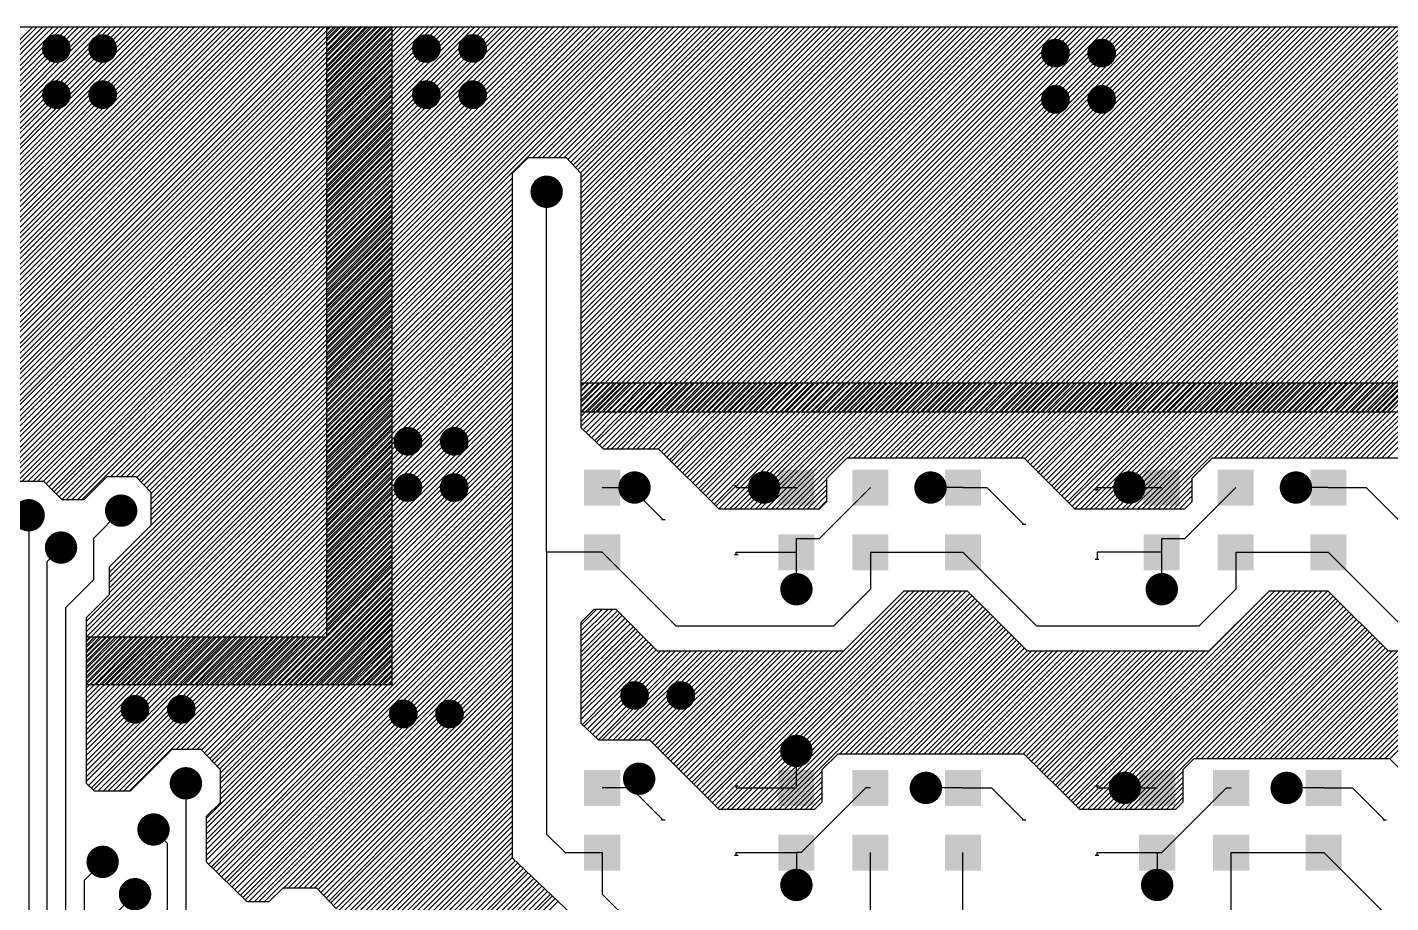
# Model space of a CAD drawing. Extents: x 295 to 953, y 10 to 290.
# Drawn here: x 687.5 to 749.3, y 204.9 to 244.6 of the extents above; entities that cross this region are included whole.
import ezdxf

# ---------------------------------------------------------------- set-up
doc = ezdxf.new("R2010")
doc.units = 0
doc.header["$LTSCALE"] = 5
doc.header["$MEASUREMENT"] = 0
doc.layers.get('0').update_dxf_attribs({"linetype": 'CONTINUOUS', "lineweight": 25})
doc.layers.add('ART01_PHO', color=7, linetype='CONTINUOUS')

msp = doc.modelspace()

# ---------------------------------------------------------------- linework, layer by layer
for points, const_width in [([(688.509, 243.629, 1), (689.159, 243.629, 1)], 0.65), ([(690.605, 243.629, 1), (691.254, 243.629, 1)], 0.65), ([(705.273, 243.629, 1), (705.923, 243.629, 1)], 0.65), ([(707.369, 243.629, 1), (708.018, 243.629, 1)], 0.65), ([(733.772, 243.42, 1), (734.421, 243.42, 1)], 0.65), ([(735.867, 243.42, 1), (736.517, 243.42, 1)], 0.65), ([(688.509, 241.534, 1), (689.159, 241.534, 1)], 0.65), ([(690.605, 241.534, 1), (691.254, 241.534, 1)], 0.65), ([(705.273, 241.534, 1), (705.923, 241.534, 1)], 0.65), ([(707.369, 241.534, 1), (708.018, 241.534, 1)], 0.65), ([(733.772, 241.324, 1), (734.421, 241.324, 1)], 0.65), ([(735.867, 241.324, 1), (736.517, 241.324, 1)], 0.65), ([(710.679, 237.133, 1), (711.413, 237.133, 1)], 0.733), ([(704.435, 225.818, 1), (705.084, 225.818, 1)], 0.65), ([(706.53, 225.818, 1), (707.18, 225.818, 1)], 0.65), ([(704.435, 223.722, 1), (705.084, 223.722, 1)], 0.65), ([(706.53, 223.722, 1), (707.18, 223.722, 1)], 0.65), ([(714.661, 223.722, 1), (715.394, 223.722, 1)], 0.733), ([(720.528, 223.722, 1), (721.262, 223.722, 1)], 0.733), ([(728.072, 223.722, 1), (728.805, 223.722, 1)], 0.733), ([(737.083, 223.722, 1), (737.816, 223.722, 1)], 0.733), ([(744.626, 223.722, 1), (745.36, 223.722, 1)], 0.733), ([(687.21, 222.465, 1), (687.943, 222.465, 1)], 0.733), ([(691.401, 222.674, 1), (692.134, 222.674, 1)], 0.733), ([(688.677, 220.998, 1), (689.41, 220.998, 1)], 0.733), ([(721.995, 219.112, 1), (722.729, 219.112, 1)], 0.733), ([(738.55, 219.112, 1), (739.283, 219.112, 1)], 0.733), ([(714.703, 214.292, 1), (715.352, 214.292, 1)], 0.65), ([(716.798, 214.292, 1), (717.448, 214.292, 1)], 0.65), ([(692.071, 213.664, 1), (692.721, 213.664, 1)], 0.65), ([(694.167, 213.664, 1), (694.816, 213.664, 1)], 0.65), ([(704.225, 213.454, 1), (704.875, 213.454, 1)], 0.65), ([(706.321, 213.454, 1), (706.97, 213.454, 1)], 0.65), ([(721.995, 211.778, 1), (722.729, 211.778, 1)], 0.733), ([(694.334, 210.311, 1), (695.068, 210.311, 1)], 0.733), ([(714.87, 210.52, 1), (715.604, 210.52, 1)], 0.733), ([(727.862, 210.101, 1), (728.596, 210.101, 1)], 0.733), ([(736.873, 210.101, 1), (737.607, 210.101, 1)], 0.733), ([(744.207, 210.101, 1), (744.941, 210.101, 1)], 0.733), ([(692.868, 208.215, 1), (693.601, 208.215, 1)], 0.733), ([(690.563, 206.749, 1), (691.296, 206.749, 1)], 0.733), ([(721.995, 205.701, 1), (722.729, 205.701, 1)], 0.733), ([(738.34, 205.701, 1), (739.073, 205.701, 1)], 0.733), ([(692.029, 205.282, 1), (692.763, 205.282, 1)], 0.733)]:
    msp.add_lwpolyline(points, format="xyb", close=True, dxfattribs=dict(const_width=const_width))
for points in [[(714.378, 224.539), (714.378, 222.905), (712.743, 224.539), (712.743, 222.905)], [(723.179, 224.539), (723.179, 222.905), (721.545, 224.539), (721.545, 222.905)], [(726.532, 224.539), (726.532, 222.905), (724.897, 224.539), (724.897, 222.905)], [(730.723, 224.539), (730.723, 222.905), (729.088, 224.539), (729.088, 222.905)], [(739.733, 224.539), (739.733, 222.905), (738.099, 224.539), (738.099, 222.905)], [(743.086, 224.539), (743.086, 222.905), (741.452, 224.539), (741.452, 222.905)], [(747.277, 224.539), (747.277, 222.905), (745.643, 224.539), (745.643, 222.905)], [(714.378, 221.606), (714.378, 219.971), (712.743, 221.606), (712.743, 219.971)], [(723.179, 221.606), (723.179, 219.971), (721.545, 221.606), (721.545, 219.971)], [(726.532, 221.606), (726.532, 219.971), (724.897, 221.606), (724.897, 219.971)], [(730.723, 221.606), (730.723, 219.971), (729.088, 221.606), (729.088, 219.971)], [(739.733, 221.606), (739.733, 219.971), (738.099, 221.606), (738.099, 219.971)], [(743.086, 221.606), (743.086, 219.971), (741.452, 221.606), (741.452, 219.971)], [(747.277, 221.606), (747.277, 219.971), (745.643, 221.606), (745.643, 219.971)], [(714.378, 210.919), (714.378, 209.284), (712.743, 210.919), (712.743, 209.284)], [(723.179, 210.919), (723.179, 209.284), (721.545, 210.919), (721.545, 209.284)], [(726.532, 210.919), (726.532, 209.284), (724.897, 210.919), (724.897, 209.284)], [(730.723, 210.919), (730.723, 209.284), (729.088, 210.919), (729.088, 209.284)], [(739.524, 210.919), (739.524, 209.284), (737.889, 210.919), (737.889, 209.284)], [(742.877, 210.919), (742.877, 209.284), (741.242, 210.919), (741.242, 209.284)], [(747.068, 210.919), (747.068, 209.284), (745.433, 210.919), (745.433, 209.284)], [(714.378, 207.985), (714.378, 206.35), (712.743, 207.985), (712.743, 206.35)], [(723.179, 207.985), (723.179, 206.35), (721.545, 207.985), (721.545, 206.35)], [(726.532, 207.985), (726.532, 206.35), (724.897, 207.985), (724.897, 206.35)], [(730.723, 207.985), (730.723, 206.35), (729.088, 207.985), (729.088, 206.35)], [(739.524, 207.985), (739.524, 206.35), (737.889, 207.985), (737.889, 206.35)], [(742.877, 207.985), (742.877, 206.35), (741.242, 207.985), (741.242, 206.35)], [(747.068, 207.985), (747.068, 206.35), (745.433, 207.985), (745.433, 206.35)]]:
    msp.add_solid(points)
at = {"layer": 'ART01_PHO', "color": 7}
for p, q in [((663.562, 220.453), (687.744, 244.593)), ((663.562, 220.202), (687.954, 244.593)), ((663.562, 219.95), (688.205, 244.593)), ((704.047, 244.593), (667.753, 244.593)), ((677.686, 233.864), (688.415, 244.593)), ((677.937, 233.864), (688.666, 244.593)), ((678.189, 233.864), (688.918, 244.593)), ((678.398, 233.864), (689.127, 244.593)), ((678.65, 233.864), (689.379, 244.593)), ((678.901, 233.864), (689.63, 244.593)), ((679.111, 233.864), (689.84, 244.593)), ((679.278, 231.392), (692.48, 244.593)), ((679.278, 231.182), (692.69, 244.593)), ((679.278, 230.931), (692.941, 244.593)), ((679.278, 230.679), (693.192, 244.593)), ((679.278, 230.47), (693.402, 244.593)), ((679.278, 230.218), (693.653, 244.593)), ((679.278, 230.009), (693.905, 244.593)), ((679.278, 229.757), (694.114, 244.593)), ((679.278, 229.506), (694.366, 244.593)), ((679.278, 229.296), (694.617, 244.593)), ((679.278, 229.045), (694.827, 244.593)), ((679.278, 228.793), (695.078, 244.593)), ((679.278, 228.584), (695.33, 244.593)), ((679.278, 228.332), (695.539, 244.593)), ((679.278, 228.081), (695.791, 244.593)), ((679.278, 227.871), (696, 244.593)), ((679.278, 227.62), (696.252, 244.593)), ((679.278, 227.368), (696.503, 244.593)), ((679.278, 227.159), (696.713, 244.593)), ((679.278, 226.907), (696.964, 244.593)), ((679.278, 226.656), (697.216, 244.593)), ((679.278, 226.446), (697.425, 244.593)), ((679.278, 226.195), (697.677, 244.593)), ((679.278, 225.943), (697.928, 244.593)), ((679.278, 225.734), (698.138, 244.593)), ((679.278, 225.482), (698.389, 244.593)), ((679.278, 225.231), (698.641, 244.593)), ((679.278, 225.021), (698.85, 244.593)), ((679.278, 224.77), (699.102, 244.593)), ((679.278, 224.518), (699.353, 244.593)), ((679.278, 224.309), (699.563, 244.593)), ((679.278, 224.057), (699.814, 244.593)), ((679.32, 233.78), (690.091, 244.593)), ((679.362, 223.89), (700.066, 244.593)), ((679.446, 233.655), (690.343, 244.593)), ((679.488, 223.764), (700.275, 244.593)), ((679.53, 233.571), (690.552, 244.593)), ((679.614, 223.638), (700.527, 244.593)), ((679.656, 233.445), (690.804, 244.593)), ((679.697, 233.236), (691.055, 244.593)), ((679.697, 233.026), (691.265, 244.593)), ((679.697, 232.775), (691.516, 244.593)), ((679.697, 232.523), (691.768, 244.593)), ((679.697, 232.314), (691.977, 244.593)), ((679.697, 232.062), (692.229, 244.593)), ((679.697, 223.513), (700.778, 244.593)), ((679.823, 223.429), (700.988, 244.593)), ((679.949, 223.303), (701.239, 244.593)), ((680.075, 223.177), (701.491, 244.593)), ((680.284, 223.177), (701.7, 244.593)), ((680.536, 223.177), (701.952, 244.593)), ((680.787, 223.177), (702.203, 244.593)), ((680.997, 223.177), (702.413, 244.593)), ((681.206, 223.093), (702.664, 244.593)), ((681.29, 223.01), (702.916, 244.593)), ((681.416, 222.884), (703.125, 244.593)), ((681.541, 222.758), (703.377, 244.593)), ((681.667, 222.632), (703.628, 244.593)), ((681.793, 222.507), (703.838, 244.593)), ((681.919, 222.381), (704.047, 244.551)), ((682.002, 222.297), (704.047, 244.342)), ((682.002, 222.046), (704.047, 244.09)), ((701.072, 244.509), (701.155, 244.593)), ((701.072, 244.258), (701.407, 244.593)), ((701.072, 244.048), (701.616, 244.593)), ((701.072, 243.797), (701.868, 244.593)), ((701.072, 243.546), (702.119, 244.593)), ((701.072, 243.336), (702.329, 244.593)), ((701.072, 243.085), (702.58, 244.593)), ((701.072, 242.833), (702.832, 244.593)), ((701.072, 242.624), (703.041, 244.593)), ((701.072, 242.372), (703.293, 244.593)), ((701.072, 242.121), (703.544, 244.593)), ((701.072, 241.911), (703.754, 244.593)), ((701.072, 241.66), (704.005, 244.593)), ((701.072, 241.45), (704.257, 244.593)), ((701.072, 241.199), (704.466, 244.593)), ((701.072, 240.947), (704.718, 244.593)), ((701.072, 240.738), (704.969, 244.593)), ((701.072, 240.486), (705.179, 244.593)), ((701.072, 240.235), (705.43, 244.593)), ((701.072, 240.025), (705.682, 244.593)), ((701.072, 239.774), (705.891, 244.593)), ((701.072, 239.522), (706.143, 244.593)), ((701.072, 239.313), (706.394, 244.593)), ((701.072, 239.061), (706.604, 244.593)), ((701.072, 238.81), (706.855, 244.593)), ((701.072, 238.6), (707.065, 244.593)), ((701.072, 238.349), (707.316, 244.593)), ((701.072, 238.097), (707.568, 244.593)), ((701.072, 237.888), (707.777, 244.593)), ((701.072, 237.636), (708.029, 244.593)), ((701.072, 237.385), (708.28, 244.593)), ((701.072, 237.175), (708.49, 244.593)), ((701.072, 236.924), (708.741, 244.593)), ((701.072, 236.672), (708.993, 244.593)), ((701.072, 236.463), (709.202, 244.593)), ((701.072, 236.211), (709.454, 244.593)), ((701.072, 235.96), (709.705, 244.593)), ((701.072, 235.75), (709.915, 244.593)), ((701.072, 235.499), (710.166, 244.593)), ((701.072, 235.247), (710.417, 244.593)), ((701.072, 235.038), (710.627, 244.593)), ((701.072, 234.786), (710.878, 244.593)), ((701.072, 234.535), (711.13, 244.593)), ((701.072, 234.325), (711.339, 244.593)), ((701.072, 234.074), (711.591, 244.593)), ((701.072, 233.822), (711.842, 244.593)), ((701.072, 233.613), (712.052, 244.593)), ((701.072, 233.361), (712.303, 244.593)), ((701.072, 233.152), (712.555, 244.593)), ((701.072, 232.9), (712.764, 244.593)), ((701.072, 232.649), (713.016, 244.593)), ((701.072, 232.439), (713.267, 244.593)), ((701.072, 232.188), (713.477, 244.593)), ((701.072, 231.936), (713.728, 244.593)), ((701.072, 231.727), (713.98, 244.593)), ((701.072, 231.475), (714.189, 244.593)), ((701.072, 231.224), (714.441, 244.593)), ((701.072, 231.014), (714.65, 244.593)), ((701.072, 230.763), (714.902, 244.593)), ((701.072, 230.512), (715.153, 244.593)), ((701.072, 230.302), (715.363, 244.593)), ((701.072, 230.051), (715.614, 244.593)), ((701.072, 229.799), (715.866, 244.593)), ((701.072, 229.589), (716.075, 244.593)), ((838.872, 244.593), (701.072, 244.593)), ((701.072, 244.593), (701.072, 216.933)), ((704.047, 214.795), (704.047, 244.593)), ((710.417, 238.684), (716.327, 244.593)), ((710.669, 238.684), (716.578, 244.593)), ((710.878, 238.684), (716.788, 244.593)), ((711.13, 238.684), (717.039, 244.593)), ((711.381, 238.684), (717.291, 244.593)), ((711.591, 238.684), (717.5, 244.593)), ((711.842, 238.684), (717.752, 244.593)), ((712.01, 238.6), (718.003, 244.593)), ((712.136, 238.474), (718.213, 244.593)), ((712.261, 238.349), (718.464, 244.593)), ((712.345, 238.223), (718.716, 244.593)), ((712.471, 238.139), (718.925, 244.593)), ((712.597, 238.013), (719.177, 244.593)), ((712.597, 237.762), (719.428, 244.593)), ((712.597, 237.552), (719.638, 244.593)), ((712.597, 237.301), (719.889, 244.593)), ((712.597, 237.049), (720.141, 244.593)), ((712.597, 236.84), (720.35, 244.593)), ((712.597, 236.588), (720.602, 244.593)), ((712.597, 236.379), (720.853, 244.593)), ((712.597, 236.127), (721.063, 244.593)), ((712.597, 235.876), (721.314, 244.593)), ((712.597, 235.666), (721.566, 244.593)), ((712.597, 235.415), (721.775, 244.593)), ((712.597, 235.164), (722.027, 244.593)), ((712.597, 234.954), (722.278, 244.593)), ((712.597, 234.703), (722.488, 244.593)), ((712.597, 234.451), (722.739, 244.593)), ((712.597, 234.242), (722.949, 244.593)), ((712.597, 233.99), (723.2, 244.593)), ((712.597, 233.739), (723.451, 244.593)), ((712.597, 233.529), (723.661, 244.593)), ((712.597, 233.278), (723.912, 244.593)), ((712.597, 233.026), (724.164, 244.593)), ((712.597, 232.817), (724.373, 244.593)), ((712.597, 232.565), (724.625, 244.593)), ((712.597, 232.314), (724.876, 244.593)), ((712.597, 232.104), (725.086, 244.593)), ((712.597, 231.853), (725.337, 244.593)), ((712.597, 231.601), (725.589, 244.593)), ((712.597, 231.392), (725.798, 244.593)), ((712.597, 231.14), (726.05, 244.593)), ((712.597, 230.889), (726.301, 244.593)), ((712.597, 230.679), (726.511, 244.593)), ((712.597, 230.428), (726.762, 244.593)), ((712.597, 230.176), (727.014, 244.593)), ((712.597, 229.967), (727.223, 244.593)), ((712.597, 229.715), (727.475, 244.593)), ((712.597, 229.464), (727.726, 244.593)), ((712.597, 229.254), (727.936, 244.593)), ((712.597, 229.003), (728.187, 244.593)), ((712.597, 228.793), (728.439, 244.593)), ((712.597, 228.542), (728.648, 244.593)), ((712.597, 228.29), (728.9, 244.593)), ((712.597, 228.081), (729.151, 244.593)), ((712.597, 227.829), (729.361, 244.593)), ((712.597, 227.578), (729.612, 244.593)), ((712.597, 227.368), (729.864, 244.593)), ((712.639, 227.159), (730.073, 244.593)), ((712.89, 227.159), (730.325, 244.593)), ((713.142, 227.159), (730.576, 244.593)), ((713.351, 227.159), (730.786, 244.593)), ((713.603, 227.159), (731.037, 244.593)), ((713.812, 227.159), (731.247, 244.593)), ((714.064, 227.159), (731.498, 244.593)), ((714.315, 227.159), (731.75, 244.593)), ((714.525, 227.159), (731.959, 244.593)), ((714.776, 227.159), (732.211, 244.593)), ((715.028, 227.159), (732.462, 244.593)), ((715.237, 227.159), (732.672, 244.593)), ((715.489, 227.159), (732.923, 244.593)), ((715.74, 227.159), (733.175, 244.593)), ((715.95, 227.159), (733.384, 244.593)), ((716.201, 227.159), (733.636, 244.593)), ((716.452, 227.159), (733.887, 244.593)), ((716.662, 227.159), (734.097, 244.593)), ((716.914, 227.159), (734.348, 244.593)), ((717.165, 227.159), (734.6, 244.593)), ((717.375, 227.159), (734.809, 244.593)), ((717.626, 227.159), (735.061, 244.593)), ((717.877, 227.159), (735.312, 244.593)), ((718.087, 227.159), (735.522, 244.593)), ((718.338, 227.159), (735.773, 244.593)), ((718.59, 227.159), (736.024, 244.593)), ((718.799, 227.159), (736.234, 244.593)), ((719.051, 227.159), (736.485, 244.593)), ((719.302, 227.159), (736.737, 244.593)), ((719.512, 227.159), (736.946, 244.593)), ((719.763, 227.159), (737.198, 244.593)), ((720.015, 227.159), (737.449, 244.593)), ((720.224, 227.159), (737.659, 244.593)), ((720.476, 227.159), (737.91, 244.593)), ((720.727, 227.159), (738.162, 244.593)), ((720.937, 227.159), (738.371, 244.593)), ((721.188, 227.159), (738.623, 244.593)), ((721.398, 227.159), (738.832, 244.593)), ((721.649, 227.159), (739.084, 244.593)), ((721.901, 227.159), (739.335, 244.593)), ((722.11, 227.159), (739.545, 244.593)), ((722.362, 227.159), (739.796, 244.593)), ((722.613, 227.159), (740.048, 244.593)), ((722.823, 227.159), (740.257, 244.593)), ((723.074, 227.159), (740.509, 244.593)), ((723.326, 227.159), (740.76, 244.593)), ((723.535, 227.159), (740.97, 244.593)), ((723.787, 227.159), (741.221, 244.593)), ((724.038, 227.159), (741.473, 244.593)), ((724.248, 227.159), (741.682, 244.593)), ((724.499, 227.159), (741.934, 244.593)), ((724.751, 227.159), (742.185, 244.593)), ((724.96, 227.159), (742.395, 244.593)), ((725.212, 227.159), (742.646, 244.593)), ((725.463, 227.159), (742.898, 244.593)), ((725.673, 227.159), (743.107, 244.593)), ((725.924, 227.159), (743.359, 244.593)), ((726.176, 227.159), (743.61, 244.593)), ((726.385, 227.159), (743.82, 244.593)), ((726.637, 227.159), (744.071, 244.593)), ((726.888, 227.159), (744.323, 244.593)), ((727.098, 227.159), (744.532, 244.593)), ((727.349, 227.159), (744.784, 244.593)), ((727.601, 227.159), (745.035, 244.593)), ((727.81, 227.159), (745.245, 244.593)), ((728.062, 227.159), (745.496, 244.593)), ((728.313, 227.159), (745.748, 244.593)), ((728.523, 227.159), (745.957, 244.593)), ((728.774, 227.159), (746.209, 244.593)), ((729.025, 227.159), (746.46, 244.593)), ((729.235, 227.159), (746.67, 244.593)), ((729.487, 227.159), (746.921, 244.593)), ((729.696, 227.159), (747.131, 244.593)), ((729.948, 227.159), (747.382, 244.593)), ((730.199, 227.159), (747.634, 244.593)), ((730.409, 227.159), (747.843, 244.593)), ((730.66, 227.159), (748.095, 244.593)), ((730.911, 227.159), (748.346, 244.593)), ((731.121, 227.159), (748.556, 244.593)), ((731.372, 227.159), (748.807, 244.593)), ((731.624, 227.159), (749.058, 244.593)), ((731.833, 227.159), (749.268, 244.593)), ((732.085, 227.159), (749.519, 244.593)), ((732.336, 227.159), (749.771, 244.593)), ((732.546, 227.159), (749.98, 244.593)), ((732.797, 227.159), (750.232, 244.593)), ((733.049, 227.159), (750.483, 244.593)), ((733.258, 227.159), (750.693, 244.593)), ((733.51, 227.159), (750.944, 244.593)), ((733.761, 227.159), (751.196, 244.593)), ((733.971, 227.159), (751.405, 244.593)), ((734.222, 227.159), (751.657, 244.593)), ((734.474, 227.159), (751.908, 244.593)), ((734.683, 227.159), (752.118, 244.593)), ((734.935, 227.159), (752.369, 244.593)), ((735.186, 227.159), (752.621, 244.593)), ((735.396, 227.159), (752.83, 244.593)), ((735.647, 227.159), (753.082, 244.593)), ((735.899, 227.159), (753.333, 244.593)), ((736.108, 227.159), (753.543, 244.593)), ((736.36, 227.159), (753.794, 244.593)), ((736.611, 227.159), (754.046, 244.593)), ((736.821, 227.159), (754.255, 244.593)), ((737.072, 227.159), (754.507, 244.593)), ((737.324, 227.159), (754.758, 244.593)), ((737.533, 227.159), (754.968, 244.593)), ((737.785, 227.159), (755.219, 244.593)), ((737.994, 227.159), (755.429, 244.593)), ((738.246, 227.159), (755.68, 244.593)), ((738.497, 227.159), (755.932, 244.593)), ((738.707, 227.159), (756.141, 244.593)), ((738.958, 227.159), (756.393, 244.593)), ((739.21, 227.159), (756.644, 244.593)), ((739.419, 227.159), (756.854, 244.593)), ((739.671, 227.159), (757.105, 244.593)), ((739.922, 227.159), (757.357, 244.593)), ((740.132, 227.159), (757.566, 244.593)), ((740.383, 227.159), (757.818, 244.593)), ((740.635, 227.159), (758.069, 244.593)), ((740.844, 227.159), (758.279, 244.593)), ((741.096, 227.159), (758.53, 244.593)), ((741.347, 227.159), (758.782, 244.593)), ((741.557, 227.159), (758.991, 244.593)), ((741.808, 227.159), (759.243, 244.593)), ((742.06, 227.159), (759.494, 244.593)), ((742.269, 227.159), (759.704, 244.593)), ((742.521, 227.159), (759.955, 244.593)), ((742.772, 227.159), (760.207, 244.593)), ((742.982, 227.159), (760.416, 244.593)), ((743.233, 227.159), (760.668, 244.593)), ((743.484, 227.159), (760.919, 244.593)), ((743.694, 227.159), (761.129, 244.593)), ((743.945, 227.159), (761.38, 244.593)), ((744.197, 227.159), (761.631, 244.593)), ((744.406, 227.159), (761.841, 244.593)), ((744.658, 227.159), (762.092, 244.593)), ((744.909, 227.159), (762.344, 244.593)), ((745.119, 227.159), (762.553, 244.593)), ((745.37, 227.159), (762.805, 244.593)), ((745.58, 227.159), (763.015, 244.593)), ((745.831, 227.159), (763.266, 244.593)), ((746.083, 227.159), (763.517, 244.593)), ((746.292, 227.159), (763.727, 244.593)), ((746.544, 227.159), (763.978, 244.593)), ((746.795, 227.159), (764.23, 244.593)), ((747.005, 227.159), (764.439, 244.593)), ((747.256, 227.159), (764.691, 244.593)), ((747.508, 227.159), (764.942, 244.593)), ((747.717, 227.159), (765.152, 244.593)), ((747.969, 227.159), (765.403, 244.593)), ((748.22, 227.159), (765.655, 244.593)), ((748.43, 227.159), (765.864, 244.593)), ((748.681, 227.159), (766.116, 244.593)), ((748.933, 227.159), (766.367, 244.593)), ((749.142, 227.159), (766.577, 244.593)), ((682.002, 221.794), (704.047, 243.839)), ((682.002, 221.585), (704.047, 243.629)), ((682.002, 221.333), (704.047, 243.378)), ((682.002, 221.082), (704.047, 243.126)), ((682.002, 220.872), (704.047, 242.917)), ((682.002, 220.621), (704.047, 242.665)), ((682.002, 220.369), (704.047, 242.414)), ((682.002, 220.16), (704.047, 242.204)), ((682.002, 219.908), (704.047, 241.953)), ((682.002, 219.657), (704.047, 241.701)), ((682.002, 219.447), (704.047, 241.492)), ((682.086, 219.28), (704.047, 241.24)), ((687.074, 224.015), (704.047, 240.989)), ((687.283, 224.015), (704.047, 240.779)), ((687.535, 224.015), (704.047, 240.528)), ((687.786, 224.015), (704.047, 240.277)), ((687.996, 224.015), (704.047, 240.067)), ((688.247, 224.015), (704.047, 239.816)), ((688.373, 223.89), (704.047, 239.564)), ((688.499, 223.764), (704.047, 239.355)), ((688.624, 223.638), (704.047, 239.103)), ((688.708, 223.513), (704.047, 238.894)), ((688.834, 223.429), (704.047, 238.642)), ((709.495, 237.971), (710.208, 238.684)), ((710.208, 238.684), (711.926, 238.684)), ((711.926, 238.684), (712.597, 237.971)), ((688.96, 223.303), (704.047, 238.391)), ((689.085, 223.177), (704.047, 238.181)), ((689.295, 223.177), (704.047, 237.93)), ((709.495, 206.916), (709.495, 237.971)), ((712.597, 237.971), (712.597, 227.159)), ((689.546, 223.177), (704.047, 237.678)), ((689.798, 223.177), (704.047, 237.469)), ((701.072, 229.338), (709.495, 237.762)), ((701.072, 229.087), (709.495, 237.51)), ((701.072, 228.877), (709.495, 237.301)), ((690.007, 223.177), (704.047, 237.217)), ((691.306, 224.225), (704.047, 236.966)), ((691.558, 224.225), (704.047, 236.756)), ((701.072, 228.626), (709.495, 237.049)), ((701.072, 228.374), (709.495, 236.798)), ((711.046, 220.788), (711.046, 237.133)), ((691.768, 224.225), (704.047, 236.505)), ((692.019, 224.225), (704.047, 236.253)), ((692.229, 224.225), (704.047, 236.044)), ((701.072, 228.165), (709.495, 236.588)), ((701.072, 227.913), (709.495, 236.337)), ((701.072, 227.662), (709.495, 236.086)), ((692.48, 224.183), (704.047, 235.792)), ((692.606, 224.057), (704.047, 235.541)), ((701.072, 227.452), (709.495, 235.876)), ((701.072, 227.201), (709.495, 235.625)), ((701.072, 226.949), (709.495, 235.373)), ((692.69, 223.974), (704.047, 235.331)), ((692.815, 223.848), (704.047, 235.08)), ((692.941, 223.722), (704.047, 234.828)), ((701.072, 226.74), (709.495, 235.164)), ((701.072, 226.488), (709.495, 234.912)), ((693.067, 223.596), (704.047, 234.619)), ((693.109, 223.429), (704.047, 234.367)), ((701.072, 226.237), (709.495, 234.661)), ((701.072, 226.027), (709.495, 234.451)), ((701.072, 225.776), (709.495, 234.2)), ((693.109, 223.177), (704.047, 234.116)), ((693.109, 222.968), (704.047, 233.906)), ((693.109, 222.716), (704.047, 233.655)), ((701.072, 225.524), (709.495, 233.948)), ((701.072, 225.315), (709.495, 233.739)), ((693.109, 222.465), (704.047, 233.403)), ((693.109, 222.255), (704.047, 233.194)), ((693.109, 222.004), (704.047, 232.942)), ((701.072, 225.063), (709.495, 233.487)), ((701.072, 224.854), (709.495, 233.278)), ((701.072, 224.602), (709.495, 233.026)), ((691.223, 219.866), (704.047, 232.691)), ((691.223, 219.657), (704.047, 232.481)), ((701.072, 224.351), (709.495, 232.775)), ((701.072, 224.141), (709.495, 232.565)), ((701.072, 223.89), (709.495, 232.314)), ((691.223, 219.405), (704.047, 232.23)), ((691.223, 219.154), (704.047, 231.978)), ((691.223, 218.944), (704.047, 231.769)), ((701.072, 223.638), (709.495, 232.062)), ((701.072, 223.429), (709.495, 231.853)), ((690.175, 217.645), (704.047, 231.517)), ((690.175, 217.394), (704.047, 231.266)), ((690.175, 217.184), (704.047, 231.056)), ((701.072, 223.177), (709.495, 231.601)), ((701.072, 222.926), (709.495, 231.35)), ((701.072, 222.716), (709.495, 231.14)), ((690.175, 216.933), (704.047, 230.805)), ((690.175, 216.723), (704.047, 230.595)), ((701.072, 222.465), (709.495, 230.889)), ((701.072, 222.213), (709.495, 230.637)), ((701.072, 222.004), (709.495, 230.428)), ((690.175, 216.472), (704.047, 230.344)), ((690.175, 216.22), (704.047, 230.092)), ((690.175, 216.011), (704.047, 229.883)), ((701.072, 221.752), (709.495, 230.176)), ((701.072, 221.501), (709.495, 229.925)), ((690.175, 215.759), (704.047, 229.631)), ((690.175, 215.508), (704.047, 229.38)), ((701.072, 221.291), (709.495, 229.715)), ((701.072, 221.04), (709.495, 229.464)), ((701.072, 220.788), (709.495, 229.212)), ((690.175, 215.298), (704.047, 229.17)), ((690.175, 215.047), (704.047, 228.919)), ((690.175, 214.795), (704.047, 228.667)), ((701.072, 220.579), (709.495, 229.003)), ((701.072, 220.327), (709.495, 228.751)), ((690.384, 214.795), (704.047, 228.458)), ((690.636, 214.795), (704.047, 228.206)), ((690.887, 214.795), (704.047, 227.955)), ((701.072, 220.076), (709.495, 228.5)), ((701.072, 219.866), (709.495, 228.29)), ((701.072, 219.615), (709.495, 228.039)), ((712.597, 228.374), (712.681, 228.458)), ((712.597, 228.123), (712.932, 228.458)), ((712.597, 227.871), (713.184, 228.458)), ((712.597, 227.662), (713.393, 228.458)), ((712.597, 227.41), (713.645, 228.458)), ((712.597, 227.159), (713.896, 228.458)), ((712.597, 226.949), (714.106, 228.458)), ((712.597, 226.698), (714.357, 228.458)), ((712.597, 226.488), (714.608, 228.458)), ((712.597, 228.458), (712.597, 226.446)), ((785.772, 228.458), (712.597, 228.458)), ((712.723, 226.362), (714.818, 228.458)), ((712.848, 226.237), (715.069, 228.458)), ((712.974, 226.111), (715.321, 228.458)), ((713.1, 225.985), (715.53, 228.458)), ((713.225, 225.86), (715.782, 228.458)), ((713.309, 225.776), (716.033, 228.458)), ((713.435, 225.65), (716.243, 228.458)), ((713.561, 225.524), (716.494, 228.458)), ((713.77, 225.482), (716.746, 228.458)), ((713.98, 225.482), (716.955, 228.458)), ((714.231, 225.482), (717.207, 228.458)), ((714.441, 225.482), (717.416, 228.458)), ((714.692, 225.482), (717.668, 228.458)), ((714.944, 225.482), (717.919, 228.458)), ((715.153, 225.482), (718.129, 228.458)), ((715.405, 225.482), (718.38, 228.458)), ((715.656, 225.482), (718.632, 228.458)), ((715.866, 225.482), (718.841, 228.458)), ((716.117, 225.482), (719.093, 228.458)), ((716.243, 225.357), (719.344, 228.458)), ((716.369, 225.231), (719.554, 228.458)), ((716.494, 225.105), (719.805, 228.458)), ((716.62, 224.979), (720.057, 228.458)), ((716.704, 224.896), (720.266, 228.458)), ((716.83, 224.77), (720.518, 228.458)), ((716.955, 224.644), (720.769, 228.458)), ((717.081, 224.518), (720.979, 228.458)), ((717.207, 224.393), (721.23, 228.458)), ((717.291, 224.267), (721.482, 228.458)), ((717.416, 224.183), (721.691, 228.458)), ((717.542, 224.057), (721.943, 228.458)), ((717.668, 223.932), (722.194, 228.458)), ((717.794, 223.806), (722.404, 228.458)), ((717.919, 223.68), (722.655, 228.458)), ((718.003, 223.554), (722.907, 228.458)), ((718.129, 223.471), (723.116, 228.458)), ((718.255, 223.345), (723.368, 228.458)), ((718.38, 223.219), (723.619, 228.458)), ((718.506, 223.093), (723.829, 228.458)), ((718.632, 222.968), (724.08, 228.458)), ((718.716, 222.884), (724.332, 228.458)), ((718.841, 222.758), (724.541, 228.458)), ((719.093, 222.758), (724.793, 228.458)), ((719.344, 222.758), (725.044, 228.458)), ((719.554, 222.758), (725.254, 228.458)), ((719.805, 222.758), (725.505, 228.458)), ((720.015, 222.758), (725.715, 228.458)), ((720.266, 222.758), (725.966, 228.458)), ((720.518, 222.758), (726.218, 228.458)), ((720.727, 222.758), (726.427, 228.458)), ((720.979, 222.758), (726.679, 228.458)), ((721.23, 222.758), (726.93, 228.458)), ((721.44, 222.758), (727.14, 228.458)), ((721.691, 222.758), (727.391, 228.458)), ((721.943, 222.758), (727.642, 228.458)), ((722.152, 222.758), (727.852, 228.458)), ((724.709, 225.063), (728.103, 228.458)), ((724.96, 225.063), (728.355, 228.458)), ((725.17, 225.063), (728.564, 228.458)), ((725.421, 225.063), (728.816, 228.458)), ((725.673, 225.063), (729.067, 228.458)), ((725.882, 225.063), (729.277, 228.458)), ((726.134, 225.063), (729.528, 228.458)), ((726.385, 225.063), (729.78, 228.458)), ((726.595, 225.063), (729.989, 228.458)), ((726.846, 225.063), (730.241, 228.458)), ((727.098, 225.063), (730.492, 228.458)), ((727.307, 225.063), (730.702, 228.458)), ((727.559, 225.063), (730.953, 228.458)), ((727.81, 225.063), (731.205, 228.458)), ((728.02, 225.063), (731.414, 228.458)), ((728.271, 225.063), (731.666, 228.458)), ((728.523, 225.063), (731.917, 228.458)), ((728.732, 225.063), (732.127, 228.458)), ((728.984, 225.063), (732.378, 228.458)), ((729.235, 225.063), (732.63, 228.458)), ((729.445, 225.063), (732.839, 228.458)), ((729.696, 225.063), (733.091, 228.458)), ((729.906, 225.063), (733.3, 228.458)), ((730.157, 225.063), (733.552, 228.458)), ((730.409, 225.063), (733.803, 228.458)), ((730.618, 225.063), (734.013, 228.458)), ((730.87, 225.063), (734.264, 228.458)), ((731.121, 225.063), (734.516, 228.458)), ((731.331, 225.063), (734.725, 228.458)), ((731.582, 225.063), (734.977, 228.458)), ((731.833, 225.063), (735.228, 228.458)), ((732.043, 225.063), (735.438, 228.458)), ((732.294, 225.063), (735.689, 228.458)), ((732.546, 225.063), (735.941, 228.458)), ((732.714, 225.021), (736.15, 228.458)), ((732.839, 224.896), (736.402, 228.458)), ((732.965, 224.77), (736.653, 228.458)), ((733.091, 224.644), (736.863, 228.458)), ((733.216, 224.518), (737.114, 228.458)), ((733.3, 224.393), (737.366, 228.458)), ((733.426, 224.309), (737.575, 228.458)), ((733.552, 224.183), (737.827, 228.458)), ((733.678, 224.057), (738.078, 228.458)), ((733.803, 223.932), (738.288, 228.458)), ((733.929, 223.806), (738.539, 228.458)), ((734.013, 223.68), (738.791, 228.458)), ((734.139, 223.596), (739, 228.458)), ((734.264, 223.471), (739.252, 228.458)), ((734.39, 223.345), (739.503, 228.458)), ((734.516, 223.219), (739.713, 228.458)), ((734.641, 223.093), (739.964, 228.458)), ((734.725, 223.01), (740.215, 228.458)), ((734.851, 222.884), (740.425, 228.458)), ((734.977, 222.758), (740.676, 228.458)), ((735.228, 222.758), (740.928, 228.458)), ((735.438, 222.758), (741.137, 228.458)), ((735.689, 222.758), (741.389, 228.458)), ((735.899, 222.758), (741.598, 228.458)), ((736.15, 222.758), (741.85, 228.458)), ((736.402, 222.758), (742.101, 228.458)), ((736.611, 222.758), (742.311, 228.458)), ((736.863, 222.758), (742.562, 228.458)), ((737.114, 222.758), (742.814, 228.458)), ((737.324, 222.758), (743.023, 228.458)), ((737.575, 222.758), (743.275, 228.458)), ((737.827, 222.758), (743.526, 228.458)), ((738.036, 222.758), (743.736, 228.458)), ((738.288, 222.758), (743.987, 228.458)), ((738.539, 222.758), (744.239, 228.458)), ((738.749, 222.758), (744.448, 228.458)), ((741.305, 225.063), (744.7, 228.458)), ((741.557, 225.063), (744.951, 228.458)), ((741.766, 225.063), (745.161, 228.458)), ((742.018, 225.063), (745.412, 228.458)), ((742.269, 225.063), (745.664, 228.458)), ((742.479, 225.063), (745.873, 228.458)), ((742.73, 225.063), (746.125, 228.458)), ((742.982, 225.063), (746.376, 228.458)), ((743.191, 225.063), (746.586, 228.458)), ((743.443, 225.063), (746.837, 228.458)), ((743.694, 225.063), (747.089, 228.458)), ((743.904, 225.063), (747.298, 228.458)), ((744.155, 225.063), (747.55, 228.458)), ((744.406, 225.063), (747.801, 228.458)), ((744.616, 225.063), (748.011, 228.458)), ((744.867, 225.063), (748.262, 228.458)), ((745.119, 225.063), (748.514, 228.458)), ((745.328, 225.063), (748.723, 228.458)), ((745.58, 225.063), (748.975, 228.458)), ((745.831, 225.063), (749.226, 228.458)), ((746.041, 225.063), (749.436, 228.458)), ((746.292, 225.063), (749.687, 228.458)), ((746.502, 225.063), (749.897, 228.458)), ((746.753, 225.063), (750.148, 228.458)), ((747.005, 225.063), (750.4, 228.458)), ((747.214, 225.063), (750.609, 228.458)), ((747.466, 225.063), (750.861, 228.458)), ((747.717, 225.063), (751.112, 228.458)), ((747.927, 225.063), (751.322, 228.458)), ((748.178, 225.063), (751.573, 228.458)), ((748.43, 225.063), (751.825, 228.458)), ((748.639, 225.063), (752.034, 228.458)), ((748.891, 225.063), (752.286, 228.458)), ((749.142, 225.063), (752.537, 228.458)), ((691.097, 214.795), (704.047, 227.745)), ((691.348, 214.795), (704.047, 227.494)), ((701.072, 219.363), (709.495, 227.787)), ((701.072, 219.154), (709.495, 227.578)), ((691.6, 214.795), (704.047, 227.243)), ((691.809, 214.795), (704.047, 227.033)), ((692.061, 214.795), (704.047, 226.782)), ((701.072, 218.902), (709.495, 227.326)), ((701.072, 218.651), (709.495, 227.075)), ((701.072, 218.441), (709.495, 226.865)), ((712.597, 227.159), (785.101, 227.159)), ((692.312, 214.795), (704.047, 226.53)), ((692.522, 214.795), (704.047, 226.321)), ((701.072, 218.19), (709.495, 226.614)), ((701.072, 217.939), (709.495, 226.362)), ((701.072, 217.729), (709.495, 226.153)), ((712.597, 226.446), (713.603, 225.482)), ((692.773, 214.795), (704.047, 226.069)), ((693.025, 214.795), (704.047, 225.818)), ((693.234, 214.795), (704.047, 225.608)), ((701.072, 217.478), (709.495, 225.901)), ((701.072, 217.268), (709.495, 225.692)), ((713.603, 225.482), (716.117, 225.482)), ((716.117, 225.482), (718.841, 222.758)), ((693.486, 214.795), (704.047, 225.357)), ((693.737, 214.795), (704.047, 225.105)), ((693.947, 214.795), (704.047, 224.896)), ((695.791, 211.442), (709.495, 225.189)), ((695.875, 211.317), (709.495, 224.979)), ((701.072, 217.017), (709.495, 225.44)), ((723.745, 224.141), (724.667, 225.063)), ((724.667, 225.063), (732.672, 225.063)), ((732.672, 225.063), (734.977, 222.758)), ((740.299, 224.141), (741.221, 225.063)), ((741.221, 225.063), (750.064, 225.063)), ((694.198, 214.795), (704.047, 224.644)), ((694.45, 214.795), (704.047, 224.393)), ((696, 211.233), (709.495, 224.728)), ((696.126, 211.107), (709.495, 224.476)), ((696.252, 210.981), (709.495, 224.267)), ((686.948, 224.015), (688.247, 224.015)), ((688.247, 224.015), (689.085, 223.177)), ((690.091, 223.177), (691.139, 224.225)), ((691.139, 224.225), (692.438, 224.225)), ((692.438, 224.225), (693.109, 223.513)), ((694.659, 214.795), (704.047, 224.183)), ((694.911, 214.795), (704.047, 223.932)), ((695.162, 214.795), (704.047, 223.68)), ((696.252, 210.772), (709.495, 224.015)), ((696.252, 210.52), (709.495, 223.764)), ((713.561, 223.722), (715.028, 223.722)), ((714.86, 223.722), (716.327, 222.255)), ((719.721, 223.806), (719.554, 223.806)), ((719.638, 223.806), (719.638, 223.722)), ((719.638, 223.722), (722.362, 223.722)), ((722.404, 222.758), (723.745, 224.099)), ((722.655, 222.758), (723.745, 223.848)), ((722.865, 222.758), (723.745, 223.638)), ((723.41, 221.417), (725.715, 223.722)), ((723.745, 223.093), (723.745, 224.141)), ((729.906, 223.722), (728.439, 223.722)), ((729.906, 223.722), (730.995, 223.722)), ((730.995, 223.722), (732.672, 222.046)), ((735.983, 223.596), (735.983, 223.722)), ((735.983, 223.722), (738.916, 223.722)), ((739, 222.758), (740.299, 224.057)), ((739.252, 222.758), (740.299, 223.806)), ((739.964, 221.417), (742.269, 223.722)), ((740.299, 223.093), (740.299, 224.141)), ((746.46, 223.722), (744.993, 223.722)), ((746.46, 223.722), (748.178, 223.722)), ((748.178, 223.722), (749.645, 222.255)), ((689.085, 223.177), (690.091, 223.177)), ((693.109, 223.513), (693.109, 222.004)), ((695.372, 214.795), (704.047, 223.471)), ((695.623, 214.795), (704.047, 223.219)), ((695.875, 214.795), (704.047, 223.01)), ((696.252, 210.311), (709.495, 223.554)), ((696.252, 210.059), (709.495, 223.303)), ((696.252, 209.808), (709.495, 223.052)), ((723.116, 222.758), (723.745, 223.387)), ((723.368, 222.758), (723.745, 223.135)), ((723.41, 222.758), (723.745, 223.093)), ((736.066, 223.596), (735.899, 223.596)), ((739.461, 222.758), (740.299, 223.596)), ((739.713, 222.758), (740.299, 223.345)), ((739.964, 222.758), (740.299, 223.093)), ((687.577, 222.465), (687.577, 193.044)), ((691.768, 222.674), (690.51, 221.417)), ((695.623, 208.718), (709.495, 222.591)), ((696.084, 214.795), (704.047, 222.758)), ((696.252, 209.598), (709.495, 222.842)), ((696.336, 214.795), (704.047, 222.507)), ((718.841, 222.758), (723.41, 222.758)), ((734.977, 222.758), (739.964, 222.758)), ((693.109, 222.004), (691.223, 220.118)), ((695.623, 208.467), (709.495, 222.339)), ((695.623, 208.257), (709.495, 222.13)), ((695.623, 208.006), (709.495, 221.878)), ((696.587, 214.795), (704.047, 222.297)), ((696.797, 214.795), (704.047, 222.046)), ((697.048, 214.795), (704.047, 221.794)), ((716.411, 222.255), (716.243, 222.255)), ((732.755, 222.046), (732.588, 222.046)), ((690.51, 221.417), (690.51, 219.531)), ((695.623, 207.754), (709.495, 221.627)), ((695.623, 207.545), (709.495, 221.417)), ((695.623, 207.293), (709.495, 221.166)), ((697.3, 214.795), (704.047, 221.585)), ((697.509, 214.795), (704.047, 221.333)), ((722.362, 220.788), (722.362, 221.417)), ((722.362, 221.417), (723.41, 221.417)), ((738.916, 220.788), (738.916, 221.417)), ((738.916, 221.417), (739.964, 221.417)), ((688.415, 220.369), (689.043, 220.998)), ((695.623, 207.042), (709.495, 220.914)), ((695.623, 206.832), (709.495, 220.705)), ((697.761, 214.795), (704.047, 221.082)), ((698.012, 214.795), (704.047, 220.872)), ((698.222, 214.795), (704.047, 220.621)), ((713.561, 220.788), (711.046, 220.788)), ((711.046, 220.788), (711.046, 208.006)), ((716.914, 217.436), (713.561, 220.788)), ((719.721, 220.663), (719.554, 220.663)), ((719.638, 220.663), (719.638, 220.788)), ((719.638, 220.788), (722.362, 220.788)), ((722.362, 219.112), (722.362, 220.788)), ((725.715, 220.788), (725.715, 219.112)), ((725.715, 220.788), (729.906, 220.788)), ((733.258, 217.436), (729.906, 220.788)), ((738.916, 220.788), (735.983, 220.788)), ((735.983, 220.788), (735.983, 220.453)), ((738.916, 219.112), (738.916, 220.788)), ((742.269, 220.788), (746.46, 220.788)), ((742.269, 220.788), (742.269, 219.112)), ((749.813, 217.436), (746.46, 220.788)), ((688.415, 193.631), (688.415, 220.369)), ((691.223, 220.118), (691.223, 218.861)), ((695.749, 206.665), (709.495, 220.453)), ((695.875, 206.539), (709.495, 220.202)), ((695.959, 206.455), (709.495, 219.992)), ((698.473, 214.795), (704.047, 220.369)), ((698.683, 214.795), (704.047, 220.16)), ((736.066, 220.453), (735.899, 220.453)), ((690.51, 219.531), (689.253, 218.274)), ((696.084, 206.329), (709.495, 219.741)), ((696.21, 206.204), (709.495, 219.489)), ((698.934, 214.795), (704.047, 219.908)), ((699.186, 214.795), (704.047, 219.657)), ((699.395, 214.795), (704.047, 219.447)), ((691.223, 218.861), (690.175, 217.813)), ((696.336, 206.078), (709.495, 219.28)), ((696.461, 205.952), (709.495, 219.028)), ((696.545, 205.827), (709.495, 218.777)), ((699.647, 214.795), (704.047, 219.196)), ((699.898, 214.795), (704.047, 218.944)), ((700.108, 214.795), (704.047, 218.735)), ((718.213, 209.766), (727.433, 219.028)), ((718.338, 209.64), (727.684, 219.028)), ((718.422, 209.557), (727.894, 219.028)), ((718.548, 209.431), (728.145, 219.028)), ((718.674, 209.305), (728.397, 219.028)), ((718.799, 209.179), (728.606, 219.028)), ((718.967, 209.137), (728.858, 219.028)), ((719.219, 209.137), (729.109, 219.028)), ((719.428, 209.137), (729.319, 219.028)), ((719.68, 209.137), (729.57, 219.028)), ((719.931, 209.137), (729.822, 219.028)), ((720.141, 209.137), (730.031, 219.028)), ((720.392, 209.137), (730.199, 218.902)), ((720.643, 209.137), (730.325, 218.819)), ((720.853, 209.137), (730.45, 218.693)), ((725.715, 219.112), (724.038, 217.436)), ((727.223, 219.028), (724.499, 216.304)), ((730.115, 219.028), (727.223, 219.028)), ((732.839, 216.304), (730.115, 219.028)), ((734.558, 209.766), (743.778, 219.028)), ((734.683, 209.64), (744.029, 219.028)), ((734.809, 209.515), (744.281, 219.028)), ((734.893, 209.431), (744.49, 219.028)), ((735.019, 209.305), (744.742, 219.028)), ((735.144, 209.179), (744.993, 219.028)), ((735.312, 209.137), (745.203, 219.028)), ((735.563, 209.137), (745.454, 219.028)), ((735.815, 209.137), (745.706, 219.028)), ((736.024, 209.137), (745.915, 219.028)), ((736.276, 209.137), (746.167, 219.028)), ((736.527, 209.137), (746.418, 219.028)), ((736.737, 209.137), (746.544, 218.902)), ((736.988, 209.137), (746.67, 218.777)), ((737.24, 209.137), (746.795, 218.693)), ((742.269, 219.112), (740.593, 217.436)), ((743.778, 219.028), (741.054, 216.304)), ((746.46, 219.028), (743.778, 219.028)), ((749.184, 216.304), (746.46, 219.028)), ((689.253, 218.274), (689.253, 194.259)), ((696.671, 205.743), (709.495, 218.567)), ((696.797, 205.617), (709.495, 218.316)), ((700.359, 214.795), (704.047, 218.483)), ((700.611, 214.795), (704.047, 218.232)), ((712.597, 217.478), (713.309, 218.19)), ((712.597, 217.226), (713.561, 218.19)), ((712.597, 216.975), (713.812, 218.19)), ((712.597, 216.765), (714.022, 218.19)), ((713.184, 218.19), (712.597, 217.603)), ((712.597, 216.514), (714.231, 218.106)), ((714.189, 218.19), (713.184, 218.19)), ((716.075, 216.304), (714.189, 218.19)), ((721.105, 209.137), (730.534, 218.567)), ((721.356, 209.137), (730.66, 218.441)), ((721.566, 209.137), (730.786, 218.316)), ((724.332, 211.652), (730.911, 218.19)), ((724.583, 211.652), (731.037, 218.106)), ((737.449, 209.137), (746.879, 218.567)), ((737.701, 209.137), (747.005, 218.441)), ((737.952, 209.137), (747.131, 218.316)), ((740.467, 211.442), (747.256, 218.19)), ((690.175, 217.813), (690.175, 214.795)), ((696.922, 205.491), (709.495, 218.064)), ((697.048, 205.366), (709.495, 217.855)), ((697.174, 205.24), (709.495, 217.603)), ((700.82, 214.795), (704.047, 218.022)), ((701.072, 214.795), (704.047, 217.771)), ((701.323, 214.795), (704.047, 217.519)), ((712.597, 216.262), (714.357, 218.022)), ((712.597, 216.053), (714.441, 217.897)), ((712.597, 215.801), (714.567, 217.771)), ((712.597, 215.55), (714.692, 217.645)), ((712.597, 217.603), (712.597, 213.035)), ((712.597, 215.34), (714.818, 217.519)), ((724.793, 211.652), (731.121, 217.98)), ((725.044, 211.652), (731.247, 217.855)), ((725.296, 211.652), (731.372, 217.729)), ((725.505, 211.652), (731.498, 217.603)), ((725.757, 211.652), (731.624, 217.478)), ((740.718, 211.442), (747.382, 218.064)), ((740.97, 211.442), (747.508, 217.98)), ((741.179, 211.442), (747.592, 217.855)), ((741.431, 211.442), (747.717, 217.729)), ((741.682, 211.442), (747.843, 217.603)), ((741.892, 211.442), (747.969, 217.478)), ((690.175, 216.765), (690.343, 216.933)), ((690.175, 216.555), (690.552, 216.933)), ((690.175, 216.304), (690.804, 216.933)), ((690.175, 216.053), (691.055, 216.933)), ((690.175, 215.843), (691.265, 216.933)), ((690.175, 215.592), (691.516, 216.933)), ((690.175, 215.34), (691.768, 216.933)), ((690.175, 215.131), (691.977, 216.933)), ((690.175, 214.879), (692.229, 216.933)), ((690.175, 214.628), (692.48, 216.933)), ((690.175, 214.418), (692.69, 216.933)), ((690.175, 214.167), (692.941, 216.933)), ((690.175, 213.957), (693.192, 216.933)), ((690.175, 213.706), (693.402, 216.933)), ((690.175, 213.454), (693.653, 216.933)), ((690.175, 213.245), (693.905, 216.933)), ((690.175, 212.993), (694.114, 216.933)), ((690.175, 212.742), (694.366, 216.933)), ((690.175, 212.532), (694.617, 216.933)), ((690.175, 212.281), (694.827, 216.933)), ((690.175, 212.029), (695.078, 216.933)), ((690.175, 211.82), (695.288, 216.933)), ((690.175, 211.568), (695.539, 216.933)), ((690.175, 211.317), (695.791, 216.933)), ((690.175, 211.107), (696, 216.933)), ((690.175, 210.856), (696.252, 216.933)), ((690.175, 210.604), (696.503, 216.933)), ((690.175, 210.395), (696.713, 216.933)), ((701.072, 216.933), (690.175, 216.933)), ((690.175, 216.933), (690.175, 210.311)), ((690.301, 210.227), (696.964, 216.933)), ((690.426, 210.101), (697.216, 216.933)), ((690.51, 210.018), (697.425, 216.933)), ((690.72, 209.976), (697.677, 216.933)), ((690.971, 209.976), (697.928, 216.933)), ((691.181, 209.976), (698.138, 216.933)), ((691.432, 209.976), (698.389, 216.933)), ((691.684, 209.976), (698.641, 216.933)), ((691.893, 209.976), (698.85, 216.933)), ((692.145, 209.976), (699.102, 216.933)), ((694.282, 211.862), (699.353, 216.933)), ((694.492, 211.862), (699.563, 216.933)), ((694.743, 211.862), (699.814, 216.933)), ((694.995, 211.862), (700.066, 216.933)), ((695.204, 211.862), (700.275, 216.933)), ((695.414, 211.82), (700.527, 216.933)), ((695.539, 211.694), (700.778, 216.933)), ((695.665, 211.568), (700.988, 216.933)), ((697.258, 205.114), (709.495, 217.394)), ((697.383, 205.03), (709.495, 217.142)), ((697.551, 204.946), (709.495, 216.891)), ((701.533, 214.795), (704.047, 217.31)), ((701.784, 214.795), (704.047, 217.058)), ((712.597, 215.089), (714.944, 217.394)), ((712.597, 214.837), (715.069, 217.31)), ((712.597, 214.628), (715.153, 217.184)), ((712.597, 214.376), (715.279, 217.058)), ((712.597, 214.167), (715.405, 216.933)), ((724.038, 217.436), (716.914, 217.436)), ((726.008, 211.652), (731.75, 217.394)), ((726.218, 211.652), (731.833, 217.268)), ((726.469, 211.652), (731.959, 217.142)), ((726.72, 211.652), (732.085, 217.017)), ((726.93, 211.652), (732.211, 216.891)), ((740.593, 217.436), (733.258, 217.436)), ((742.143, 211.442), (748.095, 217.352)), ((742.395, 211.442), (748.22, 217.268)), ((742.604, 211.442), (748.304, 217.142)), ((742.856, 211.442), (748.43, 217.017)), ((743.107, 211.442), (748.556, 216.891)), ((697.803, 204.946), (709.495, 216.681)), ((698.012, 204.946), (709.495, 216.43)), ((702.035, 214.795), (704.047, 216.807)), ((702.245, 214.795), (704.047, 216.597)), ((702.496, 214.795), (704.047, 216.346)), ((712.597, 213.915), (715.53, 216.807)), ((712.597, 213.664), (715.656, 216.723)), ((712.597, 213.454), (715.782, 216.597)), ((712.597, 213.203), (715.866, 216.472)), ((712.681, 212.993), (715.991, 216.346)), ((712.764, 212.909), (716.201, 216.304)), ((712.89, 212.784), (716.411, 216.304)), ((713.016, 212.658), (716.662, 216.304)), ((713.142, 212.532), (716.872, 216.304)), ((713.267, 212.406), (717.123, 216.304)), ((713.393, 212.281), (717.375, 216.304)), ((713.561, 212.281), (717.584, 216.304)), ((713.812, 212.281), (717.836, 216.304)), ((714.064, 212.281), (718.087, 216.304)), ((714.273, 212.281), (718.297, 216.304)), ((714.525, 212.281), (718.548, 216.304)), ((714.776, 212.281), (718.799, 216.304)), ((714.986, 212.281), (719.009, 216.304)), ((715.237, 212.281), (719.26, 216.304)), ((715.489, 212.281), (719.512, 216.304)), ((715.698, 212.281), (719.721, 216.304)), ((715.824, 212.155), (719.973, 216.304)), ((715.95, 212.029), (720.224, 216.304)), ((716.075, 211.903), (720.434, 216.304)), ((724.499, 216.304), (716.075, 216.304)), ((716.201, 211.778), (720.685, 216.304)), ((716.285, 211.652), (720.937, 216.304)), ((716.411, 211.568), (721.146, 216.304)), ((716.536, 211.442), (721.398, 216.304)), ((716.662, 211.317), (721.649, 216.304)), ((716.788, 211.191), (721.859, 216.304)), ((716.914, 211.065), (722.11, 216.304)), ((716.997, 210.94), (722.362, 216.304)), ((717.123, 210.856), (722.571, 216.304)), ((717.249, 210.73), (722.823, 216.304)), ((717.375, 210.604), (723.074, 216.304)), ((717.5, 210.479), (723.284, 216.304)), ((717.626, 210.353), (723.535, 216.304)), ((717.71, 210.269), (723.787, 216.304)), ((717.836, 210.143), (723.996, 216.304)), ((717.961, 210.018), (724.248, 216.304)), ((718.087, 209.892), (724.499, 216.304)), ((727.181, 211.652), (732.336, 216.807)), ((727.433, 211.652), (732.462, 216.681)), ((727.642, 211.652), (732.546, 216.555)), ((727.894, 211.652), (732.672, 216.43)), ((728.145, 211.652), (732.797, 216.304)), ((728.355, 211.652), (733.007, 216.304)), ((728.606, 211.652), (733.258, 216.304)), ((728.816, 211.652), (733.468, 216.304)), ((729.067, 211.652), (733.719, 216.304)), ((729.319, 211.652), (733.971, 216.304)), ((729.528, 211.652), (734.18, 216.304)), ((729.78, 211.652), (734.432, 216.304)), ((730.031, 211.652), (734.683, 216.304)), ((730.241, 211.652), (734.893, 216.304)), ((730.492, 211.652), (735.144, 216.304)), ((730.744, 211.652), (735.396, 216.304)), ((730.953, 211.652), (735.605, 216.304)), ((731.205, 211.652), (735.857, 216.304)), ((731.456, 211.652), (736.108, 216.304)), ((731.666, 211.652), (736.318, 216.304)), ((731.917, 211.652), (736.569, 216.304)), ((732.169, 211.652), (736.821, 216.304)), ((732.378, 211.652), (737.03, 216.304)), ((732.63, 211.652), (737.282, 216.304)), ((732.755, 211.526), (737.533, 216.304)), ((741.054, 216.304), (732.839, 216.304)), ((732.881, 211.442), (737.743, 216.304)), ((733.007, 211.317), (737.994, 216.304)), ((733.133, 211.191), (738.246, 216.304)), ((733.258, 211.065), (738.455, 216.304)), ((733.384, 210.94), (738.707, 216.304)), ((733.468, 210.814), (738.958, 216.304)), ((733.594, 210.73), (739.168, 216.304)), ((733.719, 210.604), (739.419, 216.304)), ((733.845, 210.479), (739.671, 216.304)), ((733.971, 210.353), (739.88, 216.304)), ((734.097, 210.227), (740.132, 216.304)), ((734.18, 210.143), (740.383, 216.304)), ((734.306, 210.018), (740.593, 216.304)), ((734.432, 209.892), (740.844, 216.304)), ((743.317, 211.442), (748.681, 216.765)), ((743.568, 211.442), (748.807, 216.681)), ((743.82, 211.442), (748.933, 216.555)), ((744.029, 211.442), (749.017, 216.43)), ((744.281, 211.442), (749.142, 216.304)), ((744.49, 211.442), (749.352, 216.304)), ((744.742, 211.442), (749.603, 216.304)), ((744.993, 211.442), (749.855, 216.304)), ((745.203, 211.442), (750.064, 216.304)), ((745.454, 211.442), (750.316, 216.304)), ((745.706, 211.442), (750.567, 216.304)), ((745.915, 211.442), (750.777, 216.304)), ((746.167, 211.442), (751.028, 216.304)), ((746.418, 211.442), (751.28, 216.304)), ((746.628, 211.442), (751.489, 216.304)), ((746.879, 211.442), (751.741, 216.304)), ((747.131, 211.442), (751.992, 216.304)), ((747.34, 211.442), (752.202, 216.304)), ((747.592, 211.442), (752.453, 216.304)), ((747.843, 211.442), (752.705, 216.304)), ((748.053, 211.442), (752.914, 216.304)), ((748.304, 211.442), (753.166, 216.304)), ((748.556, 211.442), (753.417, 216.304)), ((748.765, 211.442), (753.627, 216.304)), ((749.017, 211.442), (753.878, 216.304)), ((758.237, 216.304), (749.184, 216.304)), ((749.226, 211.401), (754.13, 216.304)), ((698.264, 204.946), (709.495, 216.178)), ((699.144, 205.575), (709.495, 215.969)), ((699.353, 205.575), (709.495, 215.717)), ((702.748, 214.795), (704.047, 216.094)), ((702.957, 214.795), (704.047, 215.885)), ((703.209, 214.795), (704.047, 215.633)), ((699.605, 205.575), (709.495, 215.466)), ((699.814, 205.575), (709.495, 215.256)), ((700.066, 205.575), (709.495, 215.005)), ((703.46, 214.795), (704.047, 215.382)), ((703.67, 214.795), (704.047, 215.172)), ((690.175, 214.795), (704.047, 214.795)), ((700.317, 205.575), (709.495, 214.753)), ((700.527, 205.575), (709.495, 214.544)), ((703.921, 214.795), (704.047, 214.921)), ((700.694, 205.491), (709.495, 214.292)), ((700.82, 205.366), (709.495, 214.041)), ((700.946, 205.24), (709.495, 213.831)), ((701.072, 205.114), (709.495, 213.58)), ((701.197, 204.988), (709.495, 213.328)), ((701.281, 204.905), (709.495, 213.119)), ((701.407, 204.779), (709.495, 212.867)), ((701.491, 204.611), (709.495, 212.616)), ((712.597, 213.035), (713.393, 212.281)), ((701.491, 204.402), (709.495, 212.406)), ((701.491, 204.15), (709.495, 212.155)), ((701.491, 203.899), (709.495, 211.903)), ((713.393, 212.281), (715.698, 212.281)), ((715.698, 212.281), (718.841, 209.137)), ((692.187, 209.976), (694.073, 211.862)), ((694.073, 211.862), (695.372, 211.862)), ((695.372, 211.862), (696.252, 210.94)), ((701.491, 203.689), (709.495, 211.694)), ((701.491, 203.438), (709.495, 211.442)), ((722.362, 210.101), (722.362, 211.778)), ((723.535, 210.94), (724.248, 211.652)), ((724.248, 211.652), (732.672, 211.652)), ((732.672, 211.652), (735.186, 209.137)), ((739.88, 210.94), (740.383, 211.442)), ((740.383, 211.442), (749.226, 211.442)), ((749.226, 211.442), (751.531, 209.137)), ((696.252, 210.94), (696.252, 209.431)), ((701.491, 203.186), (709.495, 211.191)), ((701.491, 202.977), (709.495, 210.981)), ((701.491, 202.725), (709.495, 210.73)), ((721.817, 209.137), (723.535, 210.856)), ((723.535, 209.473), (723.535, 210.94)), ((738.162, 209.137), (739.88, 210.856)), ((739.88, 209.473), (739.88, 210.94)), ((690.175, 210.311), (690.552, 209.976)), ((694.701, 210.311), (694.701, 196.271)), ((698.976, 199.75), (709.495, 210.269)), ((701.491, 202.474), (709.495, 210.479)), ((714.86, 210.101), (713.561, 210.101)), ((714.818, 210.101), (715.237, 210.52)), ((716.327, 208.635), (714.86, 210.101)), ((719.721, 210.185), (719.554, 210.185)), ((719.638, 210.185), (719.638, 210.101)), ((719.638, 210.101), (722.362, 210.101)), ((722.068, 209.137), (723.535, 210.604)), ((722.278, 209.137), (723.535, 210.395)), ((722.529, 209.137), (723.535, 210.143)), ((725.505, 210.101), (722.571, 207.168)), ((725.715, 210.101), (725.505, 210.101)), ((729.906, 210.101), (728.229, 210.101)), ((729.906, 210.101), (731.205, 210.101)), ((731.205, 210.101), (732.672, 208.635)), ((736.066, 210.185), (735.899, 210.185)), ((735.983, 210.185), (735.983, 210.101)), ((735.983, 210.101), (738.707, 210.101)), ((738.413, 209.137), (739.88, 210.604)), ((738.665, 209.137), (739.88, 210.353)), ((738.874, 209.137), (739.88, 210.143)), ((738.916, 207.168), (741.85, 210.101)), ((741.85, 210.101), (742.06, 210.101)), ((746.251, 210.101), (744.574, 210.101)), ((746.251, 210.101), (747.55, 210.101)), ((747.55, 210.101), (749.017, 208.635)), ((690.552, 209.976), (692.187, 209.976)), ((696.252, 209.431), (695.623, 208.802)), ((698.976, 199.498), (709.495, 210.018)), ((698.976, 199.247), (709.495, 209.766)), ((698.976, 199.037), (709.495, 209.557)), ((722.781, 209.137), (723.535, 209.892)), ((722.99, 209.137), (723.535, 209.682)), ((723.2, 209.137), (723.535, 209.473)), ((739.126, 209.137), (739.88, 209.892)), ((739.377, 209.137), (739.88, 209.682)), ((739.545, 209.137), (739.88, 209.473)), ((695.623, 208.802), (695.623, 206.749)), ((698.976, 198.786), (709.495, 209.305)), ((698.976, 198.576), (709.495, 209.096)), ((698.976, 198.325), (709.495, 208.844)), ((718.841, 209.137), (723.2, 209.137)), ((735.186, 209.137), (739.545, 209.137)), ((693.863, 207.587), (693.234, 208.215)), ((698.976, 198.073), (709.495, 208.593)), ((698.976, 197.864), (709.495, 208.383)), ((716.411, 208.635), (716.243, 208.635)), ((732.755, 208.635), (732.588, 208.635)), ((749.1, 208.635), (748.933, 208.635)), ((693.863, 195.475), (693.863, 207.587)), ((698.976, 197.612), (709.495, 208.132)), ((698.976, 197.361), (709.495, 207.88)), ((698.976, 197.151), (709.495, 207.671)), ((711.046, 208.006), (711.884, 207.168)), ((698.976, 196.9), (709.495, 207.419)), ((698.976, 196.648), (709.495, 207.168)), ((698.976, 196.439), (709.495, 206.958)), ((711.884, 207.168), (713.561, 207.168)), ((713.561, 207.168), (713.561, 205.282)), ((719.721, 207.042), (719.554, 207.042)), ((719.638, 207.042), (719.638, 207.168)), ((719.638, 207.168), (722.362, 207.168)), ((722.571, 207.168), (722.362, 207.168)), ((722.362, 207.168), (722.362, 205.701)), ((725.715, 203.815), (725.715, 207.168)), ((729.906, 203.815), (729.906, 207.168)), ((736.066, 207.042), (735.899, 207.042)), ((735.983, 207.042), (735.983, 207.168)), ((735.983, 207.168), (738.707, 207.168)), ((738.707, 207.168), (738.707, 205.701)), ((738.707, 207.168), (738.916, 207.168)), ((742.06, 198.576), (742.06, 207.168)), ((742.06, 207.168), (746.251, 207.168)), ((749.394, 204.024), (746.251, 207.168)), ((690.929, 206.749), (690.091, 205.91)), ((695.623, 206.749), (697.467, 204.946)), ((698.976, 196.187), (709.621, 206.79)), ((698.976, 195.936), (709.747, 206.707)), ((698.976, 195.726), (709.873, 206.581)), ((698.976, 195.475), (709.998, 206.455)), ((714.399, 202.264), (709.495, 206.916)), ((690.091, 205.91), (690.091, 194.888)), ((698.976, 195.223), (710.124, 206.329)), ((698.976, 195.014), (710.208, 206.246)), ((698.976, 194.762), (710.334, 206.12)), ((698.976, 194.511), (710.459, 205.994)), ((698.976, 194.301), (710.585, 205.868)), ((698.976, 194.05), (710.711, 205.785)), ((690.929, 203.815), (692.396, 205.282)), ((698.473, 204.946), (699.102, 205.575)), ((698.976, 193.798), (710.837, 205.659)), ((698.976, 193.589), (710.962, 205.533)), ((698.976, 193.337), (711.088, 205.407)), ((698.976, 193.086), (711.214, 205.282)), ((698.976, 192.876), (711.298, 205.198)), ((699.102, 205.575), (700.611, 205.575)), ((700.611, 205.575), (701.491, 204.653)), ((713.561, 205.282), (715.028, 203.815)), ((697.467, 204.946), (698.473, 204.946)), ((698.976, 192.625), (711.423, 205.072)), ((698.976, 192.373), (711.549, 204.946))]:
    msp.add_line(p, q, dxfattribs=at)

doc.saveas('drawing.dxf')
